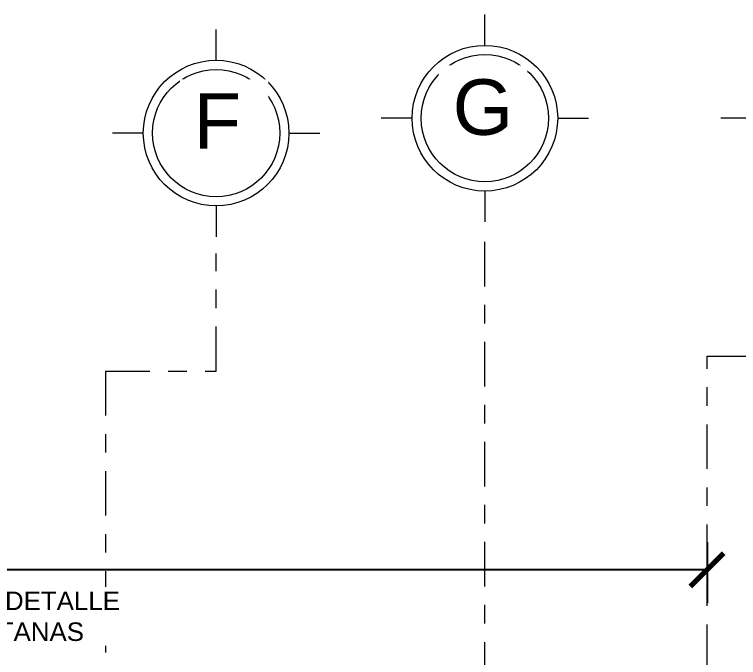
# Model space of a CAD drawing. Header units: millimetres. Extents: x -9559 to 23034, y -7226 to 22400.
# Drawn here: x 187.47 to 191.381, y 52.993 to 56.464 of the extents above; entities that cross this region are included whole.
import ezdxf

# ---------------------------------------------------------------- set-up
doc = ezdxf.new("R2010")
doc.units = ezdxf.units.MM
doc.header["$LTSCALE"] = 0.02
doc.linetypes.add('ACAD_ISO10W100', pattern=[18, 12, -3, 0, -3])
for name, color, linetype, lineweight in [('A-ANNO-DIMS', 251, 'Continuous', 9), ('A_DIM-1', 251, 'Continuous', 18), ('G-ANNO-TEXT', 250, 'Continuous', 9), ('S-GRID', 253, 'ACAD_ISO10W100', 5), ('S-GRID-IDEN', 253, 'Continuous', 9)]:
    doc.layers.add(name, color=color, linetype=linetype, lineweight=lineweight)
doc.styles.add('Arial_3', font='arial.ttf', dxfattribs={"height": 0.18})
doc.styles.add('Arial_5', font='arial.ttf', dxfattribs={"height": 0.003})
doc.styles.get("Standard").update_dxf_attribs({"font": 'GOTHIC.TTF'})
doc.dimstyles.get("Standard").update_dxf_attribs({"dimtxt": 0.18, "dimasz": 0.18, "dimexe": 0.18, "dimexo": 0.0625, "dimgap": 0.09, "dimtad": 0, "dimzin": 3, "dimdsep": 46, "dimtxsty": 'Standard', "dimblk": 'ARCHTICK', "dimcen": 0.09, "dimadec": 0, "dimazin": 0, "dimtfac": 1, "dimtofl": 0, "dimtmove": 0, "dimatfit": 3, "dimldrblk": 'ARCHTICK', "dimfxl": 1, "dimtolj": 1, "dimtzin": 0, "dimarcsym": 0})
pattern_1 = [(0, (4e-16, 1e-16), (0, 6.985), [5.08, -1.905]), (90, (4e-16, 1e-16), (-6.985, 4e-16), [5.08, -1.905])]

# ---------------------------------------------------------------- blocks, each defined once
blk = doc.blocks.new('Rejilla - Extremo inicial de rejilla - Círculo-11506-Nivel 1')
h = blk.add_hatch()
h.set_pattern_fill('ANGLE', color=256)
h.set_pattern_definition(pattern_1)
h.paths.add_polyline_path([(0, 0.003933), (0, 0.00452, 0.414214), (-0.00452, 0), (-0.003933, 0, -0.414214)])
h.paths.add_polyline_path([(0, -0.003933), (0, -0.00452, 0.414214), (0.00452, 0), (0.003933, 0, -0.414214)])
at = {"layer": 'A_DIM-1', "true_color": 0x000000, "transparency": 33554661}
h = blk.add_hatch(dxfattribs=at)
h.set_pattern_fill('ANGLE', color=18)
h.set_pattern_definition(pattern_1)
h.paths.add_polyline_path([(0, 0.00452), (0, 0.003933, -0.414214), (0.003933, 0), (0.00452, 0, 0.414214)])
h.paths.add_polyline_path([(-0.003933, 0), (-0.00452, 0, 0.414214), (0, -0.00452), (0, -0.003933, -0.414214)])
at = {"layer": 'S-GRID'}
h = blk.add_hatch(dxfattribs=at)
h.set_pattern_fill('ANGLE', color=256)
h.set_pattern_definition(pattern_1)
h.paths.add_polyline_path([(0, 0.003933), (0, 0.00452, 0.414214), (-0.00452, 0), (-0.003933, 0, -0.414214)])
h.paths.add_polyline_path([(0, -0.003933), (0, -0.00452, 0.414214), (0.00452, 0), (0.003933, 0, -0.414214)])
at = {"layer": 'S-GRID', "linetype": 'Continuous'}
h = blk.add_hatch(dxfattribs=at)
h.set_pattern_fill('AR-B88', color=256, scale=0.1)
h.paths.add_polyline_path([(0, 0.00452), (0, 0.003933, -0.414214), (0.003933, 0), (0.00452, 0, 0.414214)])
h.paths.add_polyline_path([(-0.003933, 0), (-0.00452, 0, 0.414214), (0, -0.00452), (0, -0.003933, -0.414214)])
at = {"layer": 'S-GRID-IDEN', "linetype": 'Continuous'}
for p, q in [((0, 0.003933), (0, 0.0056)), ((-0.003933, 0), (-0.0056, 0)), ((0.003933, 0), (0.0056, 0)), ((0, -0.003933), (0, -0.0056))]:
    blk.add_line(p, q, dxfattribs=at)
for radius in [0.003933, 0.003434]:
    blk.add_circle((0, 0), radius, dxfattribs=at)
blk = doc.blocks.new('_ArchTick')
at = {"color": 0, "linetype": 'ByBlock', "const_width": 0.15}
blk.add_lwpolyline([(-0.5, -0.5), (0.5, 0.5)], dxfattribs=at)
blk = doc.blocks.new('*D337')
at = {"layer": 'A-ANNO-DIMS', "color": 0, "lineweight": -2, "transparency": 16777216}
for p, q in [((180.8858, 53.6157), (180.8858, 53.2861)), ((191.2108, 53.6157), (191.2108, 53.2861)), ((180.8858, 53.4661), (185.6684, 53.4661)), ((191.2108, 53.4661), (186.4281, 53.4661))]:
    blk.add_line(p, q, dxfattribs=at)
at = {"layer": 'A-ANNO-DIMS', "color": 0, "lineweight": -2, "transparency": 16777216, "xscale": 0.18, "yscale": 0.18, "zscale": 0.18, "rotation": 180}
blk.add_blockref('_ArchTick', (180.8858, 53.4661), dxfattribs=at)
at = {"layer": 'A-ANNO-DIMS', "color": 0, "lineweight": -2, "transparency": 16777216, "xscale": 0.18, "yscale": 0.18, "zscale": 0.18}
blk.add_blockref('_ArchTick', (191.2108, 53.4661), dxfattribs=at)
at = {"layer": 'A-ANNO-DIMS', "color": 0, "transparency": 16777216, "insert": (186.0483, 53.4661), "char_height": 0.18, "width": 0.780498, "attachment_point": 5}
blk.add_mtext('\\A1;10.33', dxfattribs=at)

msp = doc.modelspace()

# ---------------------------------------------------------------- linework, layer by layer
at = {"layer": 'S-GRID'}
for p, q in [((190.0108, 32.8564), (190.0108, 55.2544)), ((188.5591, 54.5391), (188.5591, 55.1741)), ((191.2108, 33.4914), (191.2108, 54.6194)), ((191.2108, 54.6194), (191.8458, 54.6194)), ((187.9608, 54.5391), (187.9608, 33.3981)), ((187.9608, 54.5391), (188.5591, 54.5391))]:
    msp.add_line(p, q, dxfattribs=at)

# ---------------------------------------------------------------- block references
at = {"layer": 'S-GRID-IDEN', "color": 251, "true_color": 0x636466, "xscale": 99.99999999999993, "yscale": 99.99999999999993, "zscale": 99.99999999999993}
for p in [(190.0108, 55.9044), (191.8458, 55.9044)]:
    msp.add_blockref('Rejilla - Extremo inicial de rejilla - Círculo-11506-Nivel 1', p, dxfattribs=at)
at = {"layer": 'S-GRID-IDEN', "color": 251, "true_color": 0x636466, "xscale": 99.99999999999993, "yscale": 99.99999999999993, "zscale": 99.99999999999993, "rotation": 180}
msp.add_blockref('Rejilla - Extremo inicial de rejilla - Círculo-11506-Nivel 1', (188.5591, 55.8241), dxfattribs=at)

# ---------------------------------------------------------------- dimensions: what is measured, and where the dimension line sits
at = {"layer": 'A-ANNO-DIMS'}
dim = msp.add_linear_dim(base=(191.2107620988, 53.4661150415), p1=(180.8857620988, 53.6782470759), p2=(191.2107620988, 53.6782470759), dimstyle='Standard', dxfattribs=at)
dim.commit()
dim.dimension.update_dxf_attribs({"geometry": '*D337', "text_midpoint": (186.0482620988, 53.4661150415)})

# ---------------------------------------------------------------- next in the draw order: texts
at = {"layer": 'G-ANNO-TEXT', "insert": (187.0925, 53.3488), "char_height": 0.1, "width": 1.557341, "attachment_point": 1, "style": 'Arial_3', "bg_fill": 3, "box_fill_scale": 1.25, "bg_fill_color": 256, "bg_fill_true_color": 13158600, "bg_fill_transparency": 0}
msp.add_mtext('VER DETALLE\\PVENTANAS ', dxfattribs=at)
at = {"layer": 'S-GRID-IDEN', "char_height": 0.3, "width": 0.328039, "attachment_point": 1, "style": 'Arial_5', "bg_fill": 3, "box_fill_scale": 1.25, "bg_fill_color": 256, "bg_fill_true_color": 13158600, "bg_fill_transparency": 0}
for s, insert in [('G', (189.8368, 56.1145)), ('F', (188.4384, 56.0393))]:
    msp.add_mtext(s, dxfattribs=dict(at, insert=insert))

doc.saveas('drawing.dxf')
